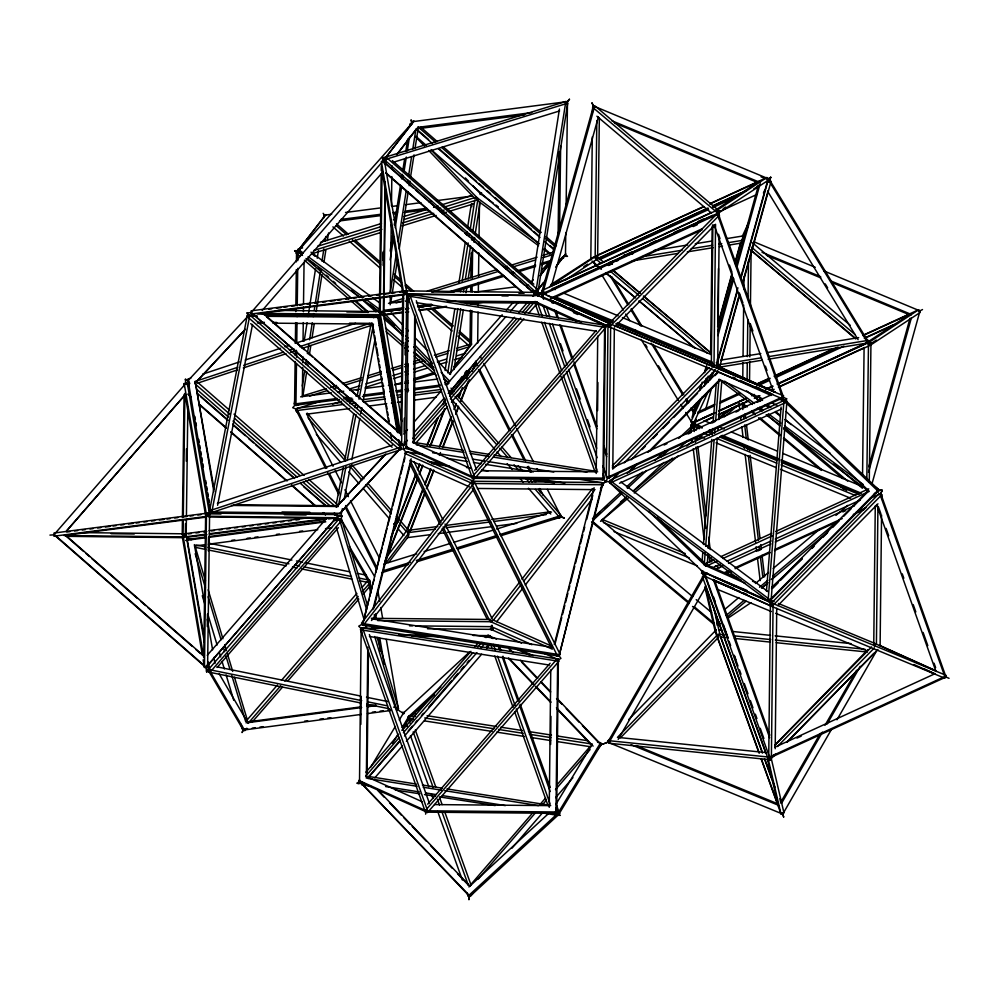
<?xml version="1.0" encoding="UTF-8"?>
<svg xmlns="http://www.w3.org/2000/svg" width="999" height="999" viewBox="0 0 999 999"><rect width="100%" height="100%" fill="white"/><g stroke="black" fill="none" stroke-linecap="round" stroke-linejoin="round"><path stroke-width="1.5" d="M364.111 783.141L359.503 782.417L361.176 629.87L361.9 627.859L558.366 659.103L556.705 810.089M360.839 724.375L361.139 696.353M361.825 634.09L361.9 627.859M366.346 778.221L367.794 647.14M367.083 774.662L368.431 651.373M412.599 449.562L406.468 448.588L408.141 296.029L408.853 294.031L605.332 325.274L603.671 476.261M407.779 392.095L408.091 364.073M408.766 301.81L408.853 294.031M413.324 442.832L414.735 314.872M414.036 440.834L415.397 317.545M549.25 807.304L550.761 669.979M550.636 744.442L550.948 716.345M549.837 812.674L555.981 813.661L557.654 661.101L558.366 659.103M596.203 473.476L597.714 336.151M597.589 410.614L597.902 382.517M598.326 479.095L602.934 479.82L604.62 327.272L605.332 325.274M719.33 218.331L719.367 215.222L716.708 214.098L607.991 324.638L606.318 477.185L608.978 478.321L611.151 476.111M608.978 478.321L610.651 325.761L719.367 215.222M612.787 469.23L614.335 328.771M712.874 224.738L711.338 365.197L713.998 366.333M714.01 364.772L715.546 224.313L614.348 327.21M717.707 366.221L719.118 237.013M881.717 499.413L881.78 494.742L879.12 493.606L770.404 604.145L768.731 756.705L771.39 757.841L774.65 754.52M771.39 757.841L773.064 605.282L881.78 494.742M775.199 748.75L776.735 608.291M873.75 644.717L875.274 505.819M876.423 644.293L877.921 506.943M880.119 645.741L881.555 514.972M295.117 361.563L294.58 403.633L295.941 405.507L300.412 404.12M295.204 355.332L295.267 350.661M295.367 342.869L295.629 322.615M295.766 311.7L295.804 308.591M295.854 305.469L296.316 269.643M296.416 261.85L296.553 250.936L299.538 250.025M295.941 405.507L296.491 363.436M296.578 357.205L296.653 350.961M296.753 343.181L297.015 322.914M297.103 316.683L297.14 313.574M297.24 305.781L297.727 268.381M297.827 260.589L297.927 252.809L296.553 250.936M302.31 396.74L302.685 367.395M302.747 362.749L302.834 356.568M303.034 341.121L303.271 322.577M303.409 311.763L303.471 307.13M303.509 304.046L304.058 262.325M383.117 260.289L383.216 252.497M384.365 163.686L384.453 157.455L566.083 101.411L567.457 103.272L566.146 204.545M383.841 312.013L385.439 188.923M385.764 163.998L385.826 159.316L384.453 157.455M390.184 304.807L390.297 295.542M390.347 292.445L391.221 224.463M391.471 205.919L391.845 176.561M391.945 168.843L391.983 165.747M470.442 310.252L470.005 344.243L456.655 348.364M470.679 291.72L470.766 285.539M470.866 277.809L471.191 253.084M471.79 206.731L471.828 203.646M471.391 344.568L471.84 310.577M472.077 292.033L472.152 285.851M472.252 278.134L472.639 248.776M477.659 343.219L478.059 312.063M478.146 305.819L478.184 302.709M478.334 291.795L478.446 282.455M478.533 276.224L478.833 252.847M478.933 245.055L478.971 241.945M479.033 237.263L479.483 202.984M558.116 233.766L559.178 151.873M559.552 230.994L560.651 146.016M565.771 232.592L565.471 255.969L562.499 256.88M590.821 258.466L592.295 136.925M592.594 111.988L592.657 107.318L595.142 106.069L719.155 210.926L719.068 218.719M596.815 120.842L595.142 258.379L597.627 257.13L599.325 118.057M710.614 354.445L712.175 226.186M716.633 215.297L716.67 212.175L592.657 107.318M717.294 363.636L717.357 358.966M717.769 324.687L718.456 268.581M742.769 378.234L742.956 362.649M743.031 356.418L743.656 304.995M743.843 289.41L743.993 276.935M747.077 379.782L747.277 362.787M747.352 356.606L747.801 319.518M748.051 299.425L748.513 260.801M749.525 381.63L749.762 361.538M749.824 356.905L750.212 324.45M750.436 305.906L751.123 250.274M862.424 485.127L862.387 488.224L833.828 464.06M862.562 474.313L864.098 347.602M866.82 479.97L868.468 344.405L866.096 342.407M869.267 481.843L870.953 343.156L864.547 337.375M182.23 534.652L182.405 520.629M182.455 517.519L184.066 394.43M184.166 386.638L184.203 383.529L187.337 383.316L209.59 514.56L207.592 667.245L204.458 667.444L203.172 659.815M183.254 519.755L183.067 533.791L186.426 536.725M183.292 516.633L184.902 393.331L205.619 515.496L203.759 657.642L183.042 535.476L186.176 535.277L204.32 642.232M185.364 534.453L185.502 523.551M186.313 461.226L186.476 448.763M186.176 535.277L186.376 519.555M186.426 516.433L187.849 407.292M204.458 667.444L206.456 514.76L184.203 383.529M207.305 626.535L207.467 614.185M208.292 550.836L208.479 536.925M381.193 173.789L379.383 312.45L370.03 304.345M381.231 170.667L381.293 165.996M402.759 294.842L400.911 435.439L380.194 313.274L380.394 297.814M380.444 294.73L382.043 172.677M383.129 265.509L383.304 251.486M383.354 311.526L383.529 297.615M383.566 294.53L385.052 181.743M403.621 292.557L401.61 445.242L404.745 445.042L406.743 292.345L384.49 161.114L381.356 161.326L403.621 292.557L406.743 292.345M404.096 432.142L404.27 418.244M405.107 354.895L405.257 342.532M702.085 561.525L702.821 552.247M703.433 544.517L711.788 439.385M712.15 434.752L712.649 428.559M713.136 422.377L716.208 383.728M704.32 563.399L705.182 552.572M705.669 546.378L714.148 439.622M714.647 433.429L715.009 428.783M715.634 421.054L718.943 379.283L762.724 398.851M707.28 563.498L708.016 554.208M708.516 548.026L717.245 438.174M717.856 430.432L718.106 427.335M718.718 419.605L721.79 380.919M766.458 591.183L781.093 407.068M779.807 398.126L786.912 401.311L771.066 600.749L768.094 600.649L783.94 401.211L779.682 399.3M361.813 781.83L361.551 784.752L370.766 786.188M401.885 730.419L409.103 718.493L409.365 715.571L402.147 727.497M541.258 812.749L558.154 815.384L558.416 812.462L600.636 742.732L597.564 742.257M600.636 742.732L600.374 745.654L558.154 815.384M492.857 630.332L493.081 627.734M686.388 433.591L692.07 428.321L692.344 425.761L699.525 428.708M339.348 399.513L296.253 405.107L294.268 404.033L295.229 397.889M304.171 341.109L307.068 322.689M308.042 316.546L315.522 268.968M317.22 258.229L318.419 250.549M323.489 218.319L323.976 215.26L331.668 214.261M302.31 386.039L304.732 370.617M305.706 364.448L306.431 359.827M307.405 353.658L308.853 344.405M309.59 339.785L312.25 322.827M313.224 316.658L313.711 313.574M314.198 310.502L314.922 305.869M315.409 302.784L320.267 271.953M321.965 261.164L323.901 248.838M325.112 241.121L325.836 236.501M302.834 396.353L306.718 371.69M307.692 365.522L308.179 362.437M309.39 354.732L310.839 345.479M312.05 337.774L314.235 323.901M316.183 311.563L322.003 274.563M323.938 262.238L325.886 249.9M327.335 240.647L328.559 232.942M390.184 251.061L393.069 232.63M394.268 224.95L400.524 185.027M401.486 178.883L402.21 174.288M402.922 169.68L404.607 158.928M405.806 151.249L407.729 138.961M409.652 126.686L410.139 123.614M390.134 259.902L393.756 236.875M395.204 227.672L401.723 186.226M402.934 178.559L403.421 175.487M404.145 170.879L406.318 157.068M407.28 150.936L409.453 137.113M411.388 124.838L411.875 121.766L565.784 101.811L567.757 102.872L538.049 291.658L533.441 292.257M390.197 292.545L396.266 254.008M398.201 241.671L406.218 190.809M407.43 183.092L407.917 180.007M408.641 175.387L411.551 156.893M412.762 149.176L415.921 129.146M390.734 302.872L391.695 296.703M392.182 293.619L397.527 259.703M399.225 248.913L408.191 191.87M409.165 185.702L409.89 181.081M410.377 177.997L414.023 154.87M414.985 148.714L418.144 128.671M445.104 370.529L454.807 308.866M458.928 282.667L465.234 242.582M466.446 234.877L466.933 231.793M467.657 227.16L471.303 204.046M447.764 372.839L457.817 308.629M460.452 291.82L460.926 288.761M462.125 281.119L468.106 242.894M469.068 236.775L469.542 233.716M470.029 230.669L474.812 200.087M460.751 308.691L450.449 374.438L437.525 361.014M463.374 291.883L463.861 288.823M465.297 279.645L470.566 246.016M471.516 239.897L472.003 236.838M472.952 230.732L477.984 198.626L431.643 150.537M453.958 369.593L463.336 309.702M465.971 292.819L466.933 286.676M468.144 278.996L472.952 248.289M473.913 242.145L474.625 237.537M475.112 234.465L480.157 202.223M532.017 283.216L559.44 109.016M538.049 291.658L536.063 290.584L565.784 101.811M256.556 315.484L247.29 315.397L209.478 511.276L211.813 512.025L341.471 513.299L342.357 508.703M211.813 512.025L249.638 316.146L257.355 316.221M217.607 505.307L252.51 324.488M336.251 504.195L343.356 467.42M344.543 461.288L353.708 413.786M354.895 407.667L355.781 403.059M357.255 395.404L370.866 324.912M338.599 504.957L345.991 466.645M347.177 460.514L356.044 414.548M357.23 408.416L357.829 405.357M359.003 399.225L373.214 325.674M344.131 499.525L350.624 465.859M351.81 459.74L359.79 418.419M360.676 413.823L361.863 407.704M363.037 401.586L375.149 338.836M378.696 320.479L379.283 317.42L376.948 316.658L265.821 315.572M714.809 412.674L692.182 423.089L692.469 421.653M777.035 384.066L867.557 342.432L769.43 181.556L769.717 180.132L766.882 181.431M867.557 342.432L867.831 341.009M577.822 478.971L602.397 482.867L602.609 484.44L559.003 656.168L362.475 625.049L405.869 451.748L422.752 454.42M362.475 625.049L368.981 599.45M369.742 596.428L372.04 587.4M372.802 584.378L373.951 579.87M375.861 572.327L381.98 548.226M382.742 545.217L386.95 528.646M387.724 525.636L390.01 516.595M390.784 513.586L391.933 509.065M392.694 506.056L399.962 477.435M400.724 474.425L403.022 465.384M403.783 462.375L404.932 457.854M372.852 609.565L411.151 458.753M373.838 608.129L410.976 461.85M554.27 644.555L594.093 487.724M555.244 643.131L561.763 617.494M562.524 614.472L564.822 605.419M565.584 602.409L567.882 593.356M568.656 590.347L569.805 585.814M570.566 582.804L574.775 566.208M575.549 563.199L579.757 546.603M580.519 543.593L582.817 534.54M583.591 531.53L584.74 526.997M586.65 519.468L592.782 495.329M559.003 656.168L602.397 482.867M546.066 294.056L541.758 292.27L592.794 108.454M541.758 292.27L543.144 291.733L594.592 106.431L768.194 178.696L740.821 277.322M551.336 286.338L598.401 116.821M692.057 417.445L695.779 403.996M699.512 390.547L701.161 384.578M704.482 372.627L706.131 366.645M718.144 323.314L731.817 274.013M735.539 260.564L740.509 242.632M696.39 403.084L693.481 413.586L699.999 399.425M700.137 389.585L702.21 382.093M705.119 371.591L706.78 365.597M717.594 326.598L732.142 274.113M735.052 263.611L740.871 242.62M717.806 331.631L732.804 277.635M736.126 265.634L758.204 186.126M717.944 335.602L733.778 278.596M736.688 268.094L760.014 184.091M702.16 428.072L693.556 424.488L694.38 421.503M704.607 383.966L706.418 378.159M709.989 364.548L710.976 361.725M704.395 385.976L706.48 378.484M693.556 424.488L694.942 423.963L696.191 419.48M706.143 383.616L708.216 376.136M716.745 363.998L737.911 287.787M737.412 290.971L716.708 365.671L719.73 366.558L739.61 294.842M740.734 279.008L768.056 180.407L766.832 177.535L710.227 203.484M705.631 409.553L711.463 388.561M721.028 360.602L738.486 297.615M742.644 282.617L768.006 191.134M742.919 282.892L771.078 181.294L768.056 180.407L718.593 212.974L543.131 293.419L541.783 290.584L717.245 210.127L766.832 177.535M868.768 466.858L910.002 318.344M868.493 472.327L911.388 317.819M871.865 484.265L919.992 310.914L823.863 270.904M320.554 401.261L296.74 408.641L296.253 410.277L325.587 468.419M547.39 489.398L560.664 515.709L560.177 517.332L500.661 535.801M717.794 367.445L718.643 364.785L761.35 357.804M690.983 425.874L692.12 422.315M538.124 296.303L539.06 293.656L537.225 291.184M473.476 477.647L472.839 482.355M538.174 296.303L539.11 293.644L542.457 291.995L539.135 293.681L542.657 295.155M425.562 814.148L426.511 811.475M406.468 448.588L407.18 446.578M359.503 782.417L360.214 780.406M602.934 479.82L603.658 477.822M555.981 813.661L556.693 811.65M390.971 537.574L415.771 474.001M417.457 469.667L419.717 463.886M427.035 445.104L437.749 417.657M442.819 404.657L445.067 398.876M394.43 529.92L415.884 474.912M418.131 469.118L419.83 464.772M427.734 444.518L437.899 418.456M443.544 403.983L445.242 399.637M384.877 561.863L417.557 478.071M419.255 473.738L422.627 465.072M429.957 446.291L444.605 408.728M449.675 395.729L451.935 389.947L462.025 376.673M384.353 564.385L417.669 478.983M419.355 474.65L422.752 465.959M430.656 445.691L444.767 409.503M407.08 529.495L422.889 488.973M424.575 484.627L430.794 468.706M439.26 446.99L451.111 416.595M453.933 409.353L456.193 403.571M458.454 397.777L462.4 387.649M466.358 377.51L469.742 368.831M407.804 528.808L423.027 489.797M425.274 484.028L430.906 469.58M440.497 445.017L451.198 417.57M455.144 407.455L456.268 404.57M459.09 397.34L460.776 393.007M466.408 378.559L469.23 371.341M409.99 530.681L425.237 491.595M426.361 488.711L433.703 469.892M439.348 455.407L440.484 452.522M442.732 446.728L452.897 420.666M455.719 413.436L458.541 406.193M460.801 400.412L468.144 381.593M472.102 371.453L475.487 362.774M409.028 534.328L407.904 537.212L388.623 562.562M410.164 531.443L424.812 493.881M427.06 488.099L433.828 470.754M442.844 447.639L452.984 421.64M455.806 414.41L458.616 407.192M460.876 401.411L469.33 379.745M473.838 368.181L475.524 363.848M608.716 326.648L609.927 323.738L543.269 293.694L542.057 296.603L608.716 326.648L782.404 398.713L783.628 395.816L609.927 323.738M606.018 481.63L607.642 477.759M712.05 367.22L713.274 364.31L775.324 392.282L615.059 325.786M771.128 606.168L772.339 603.259L705.681 573.214L704.47 576.123L771.128 606.168L944.817 678.234L946.041 675.324L772.339 603.259M768.431 761.151L770.054 757.267M874.462 646.74L875.686 643.831L936.325 671.166M297.989 413.024L295.954 410.676L297.053 408.241L341.695 402.41M553.721 518.543L559.877 517.732L560.963 515.309L538.573 489.398M742.17 236.663L748.638 222.602M747.801 226.96L741.283 241.121L743.306 241.708M763.436 192.994L764.747 190.16M707.816 382.442L712.374 372.54M702.459 396.615L690.809 421.928L693.83 422.814L708.728 390.472M710.239 379.732L714.76 369.892M716.495 373.589L717.781 370.779M360.639 702.946L208.704 672.077L209.778 669.755L208.454 662.137M243.481 729.52L242.07 732.579L243.469 729.482M340.559 519.48L341.983 516.383M397.103 710.364L398.176 708.041L386.313 639.497M874.999 486.675L878.745 489.473L877.834 491.346L769.118 601.635L609.502 482.642L618.031 473.039M702.784 570.679L701.56 573.176L705.069 574.662L701.523 573.164M786.638 398.751L785.414 401.236L786.638 398.776L783.091 397.302M769.118 601.635L770.029 599.762L878.745 489.473M706.48 576.598L703.608 575.424L608.329 741.221L608.903 742.632L782.766 814.123L831.58 729.208M608.903 742.632L704.195 576.823L703.608 575.424M618.206 739.372L706.143 586.363M781.018 801.835L820.354 733.391M824.974 725.336L856.605 670.304M781.593 803.246L822.477 732.117M827.11 724.063L860.276 666.345M837 719.767L877.284 649.675M370.567 767.369L395.267 726.573M399.25 720.004L404.033 712.1M392.52 743.393L398.126 734.115M556.293 803.696L592.382 744.08L557.005 738.573M464.785 373.052L466.62 370.629M453.159 391.421L476.048 361.326M387.287 556.231L406.506 530.944L409.428 532.13L385.626 563.436M299.737 256.094L296.228 253.022L323.951 216.945M296.228 253.022L325.986 214.635M384.128 159.54L413.873 121.154L384.128 159.54L536.051 292.27L546.391 279.146M397.702 153.284L416.133 129.283M396.965 154.57L418.169 126.985L435.701 142.295M454.008 366.733L469.667 346.341L457.979 336.126M454.183 366.82L471.703 344.031M540.047 275.649L551.111 261.251M540.234 275.736L551.298 261.338M536.051 292.27L543.444 282.655M557.305 264.61L565.796 253.883L555.631 267.108M600.486 488.449L603.346 484.777L601.648 482.529L472.003 481.243L361.526 623.139L363.211 625.386L367.844 625.424M363.211 625.386L473.688 483.491L603.346 484.777M371.503 620.529L474.35 488.436M491.471 618.256L520.042 581.568M521.94 579.12L592.407 488.611M493.156 620.504L520.779 585.027M523.626 581.368L594.093 490.859M496.678 621.778L523.351 587.524M525.249 585.077L591.92 499.45M302.497 255.432L297.814 251.348L298.901 250.05M411.064 124.301L412.15 122.989L297.814 251.348M480.094 194.518L481.568 192.782M183.292 536.925L186.201 533.578M249.388 314.697L247.54 316.845L399.45 449.587L401.298 447.44L249.388 314.697L187.475 381.256L189.81 383.291M210.801 511.7L208.042 514.872M378.122 317.033L379.757 315.122M384.478 455.257L336.201 507.18L385.789 454.021M368.631 776.797L400.124 740.346M408.254 730.943L412.312 726.248M415.359 722.714L417.395 720.366M421.453 715.659L423.489 713.311M428.571 707.429L451.935 680.394M453.971 678.046L458.029 673.338M461.088 669.805L464.135 666.283M467.182 662.762L469.205 660.401M374.85 777.796L402.297 746.028M406.368 741.32L481.605 654.258M486.688 648.376L489.735 644.842M470.417 885.002L532.43 813.236M539.547 804.994L545.654 797.939M556.83 784.989L590.384 746.166M478.221 879.045L535.152 813.161M542.27 804.932L546.341 800.224M555.494 789.635L590.059 749.625M473.339 892.881L470.292 896.415L360.826 782.741L467.507 894.18M511.95 848.213L542.432 812.936M555.644 797.652L572.914 777.672M597.29 749.45L601.361 744.755L557.18 698.601M246.84 728.221L244.805 730.569L242.47 728.708L208.067 669.979L339.398 518.543L341.72 520.417L374.563 576.473M244.805 730.569L210.402 671.84L341.72 520.417M217.145 667.469L338.374 527.672M245.816 721.44L277.397 685.027M281.481 680.331L356.868 593.394M361.963 587.524L368.069 580.481L350.1 549.812M280.756 685.726L248.152 723.313L219.256 673.975M284.827 681.031L358.179 596.44M362.25 591.745L369.38 583.516M251.935 722.352L282.467 687.137M287.562 681.268L358.816 599.1M362.899 594.405L370.017 586.188M412.874 438.349L445.504 400.799M449.575 396.103L516.858 318.656M522.964 311.626L531.118 302.235M446.253 403.621L412.587 442.382L470.417 468.456M450.337 398.926L520.716 317.894M524.8 313.199L533.978 302.635M415.759 443.231L447.39 406.83M451.461 402.135L523.888 318.756M528.995 312.887L537.15 303.496L576.635 321.303M474.637 470.367L596.028 330.619M472.402 476.635L603.896 325.262L606.056 327.285L474.55 478.658L407.892 448.601L405.744 446.565L472.402 476.635L474.55 478.658M365.921 772.177L398.539 734.627M402.622 729.944L470.916 651.323M474.987 646.628L478.046 643.106M399.288 737.449L365.634 776.211L422.04 801.648M403.371 732.754L472.739 652.909M477.834 647.027L481.918 642.332M486.001 637.637L488.036 635.289L496.503 639.11M367.782 778.233L400.424 740.659M404.508 735.963L476.935 652.584M481.006 647.889L484.065 644.367M427.684 804.195L550.099 663.274M425.449 810.464L556.942 659.09L559.09 661.113L427.597 812.487L360.939 782.429L358.778 780.394L425.449 810.464L427.597 812.487M53.983 534.727L185.901 383.304L189.41 386.363M407.405 440.334L403.047 445.267L251.136 312.525L383.054 161.101L534.977 293.843L532.929 296.179M66.833 530.569L185.315 394.518M66.084 531.505L185.589 394.28M262.213 310.477L382.742 172.078M207.243 655.319L327.01 517.857M403.633 434.041L407.455 429.595M413.848 422.315L441.433 390.646M446.266 385.027L505.769 316.758M510.614 311.126L518.031 302.685M55.145 535.751L205.894 667.469L336.538 517.457M205.894 667.469L337.824 516.046L334.315 512.986M414.273 432.367L444.143 398.139M448.226 393.456L514.56 317.282M518.643 312.587L527.834 302.048M295.392 404.632L292.695 407.717L296.578 409.29M449.488 373.901L502.197 314.76M506.331 310.115L513.561 301.998M531.131 282.292L533.241 279.82M541.47 270.692L549.737 261.413M559.989 260.289L563.086 256.818M559.939 260.439L563.024 256.968M196.641 381.456L243.069 331.68M245.442 329.308L194.793 383.616L229.857 414.248M341.221 511.85L401.298 447.44M339.373 513.998L399.45 449.587M775.486 754.208L770.079 759.74L609.053 743.231L608.179 740.609L611.425 737.287M628.721 719.555L716.308 629.807M717.045 635.314L617.482 737.362L765.833 752.572M620.504 737.761L718.993 636.825M774.962 744.954L868.031 649.562M787.374 742.02L873.875 653.371M612.312 465.896L709.165 367.42M613.873 468.131L711.812 368.544M624.2 462.849L715.509 369.992M777.846 605.619L877.959 503.821M774.725 745.404L871.565 646.927M777.372 746.54L874.225 648.064M786.6 742.357L877.921 649.512M631.068 459.802L718.044 371.578M609.502 482.642L618.206 473.813M642.12 449.55L645.379 446.241M652.984 438.524L657.342 434.103M662.774 428.596L669.293 421.978M673.651 417.57L697.564 393.294M714.959 375.649L718.219 372.34M627.297 473.339L636.013 464.51M647.976 452.36L719.804 379.495M629.657 471.903L637.275 464.173M650.337 450.924L719.979 380.257L752.434 404.47M771.54 588.536L868.393 490.272M772.801 588.199L778.246 582.679M780.419 580.469L802.185 558.391M811.975 548.451L814.16 546.241M822.864 537.412L827.209 532.991M832.654 527.472L839.185 520.854L774.487 550.649M843.531 516.433L851.148 508.703M853.333 506.493L867.482 492.145M592.482 518.556L620.854 492.195M626.523 486.925L642.407 472.152M654.894 460.564L665.109 451.073M678.733 438.411L692.344 425.761M593.331 520.054L621.703 493.693M627.372 488.424L646.665 470.492M661.425 456.793L668.231 450.462M600.549 521.391L626.61 497.177M633.403 490.871L663.985 462.45M677.584 449.812L686.65 441.396M762.287 587.936L767.944 582.667M771.34 579.52L774.737 576.361M771.603 587.312L802.247 558.853M402.585 713.786L469.78 651.81M410.015 723.101L407.917 717.245L440.771 686.95M434.34 694.879L410.552 716.82L407.917 717.245M486.463 646.815L488.723 644.73M468.931 886.95L548.239 813.81M467.07 893.156L468.119 896.066L556.967 814.148L559.602 813.71L555.931 803.496M559.602 813.71L470.766 895.641L468.119 896.066M251.136 312.525L403.321 445.03M185.901 383.304L189.148 386.601M534.977 293.843L526.523 286.925M594.368 516.945L600.324 511.913M605.094 507.879L607.479 505.869M620.416 502.172L626.336 497.177M633.441 491.158L672.502 458.116M686.713 446.103L692.632 441.096M718.681 419.068L731.705 408.054M602.272 520.029L628.321 498.002M634.24 492.994L678.046 455.944M696.99 439.922L701.723 435.914M724.213 416.895L739.61 403.871M724.637 609.527L738.835 597.502M755.419 583.491L768.443 572.477M773.176 568.468L819.342 529.42M835.926 515.397L847.764 505.382M716.658 623.513L719.043 621.503M726.186 615.459L744.055 600.349M759.54 587.262L767.869 580.207M772.639 576.173L836.95 521.778M716.108 614.547L717.394 625.312L719.842 623.326M726.997 617.282L746.053 601.173M761.525 588.074L767.482 583.041M772.252 579.008L828.221 531.668M691.233 431.78L690.684 427.16L694.555 424.55M690.684 427.16L693.718 426.91L696.303 425.174M710.189 423.214L713.998 420.654M719.068 417.232L735.564 406.118M717.394 625.312L719.967 623.576M727.722 618.356L750.961 602.684M550.674 284.727L594.193 256.681M583.816 266.683L587.637 264.173M565.009 280.244L597.065 259.178L595.716 256.331L549.55 286.676L711.488 212.425M715.459 210.102L759.053 181.431L709.777 204.033M723.214 208.729L725.786 207.043M756.555 186.813L760.401 184.278M735.526 395.217L738.074 393.544M867.244 342.32L910.851 313.661L862.974 335.614M778.471 383.878L869.03 342.357L918.618 309.752L919.967 312.6L870.379 345.204L778.408 387.375M872.452 342.645L876.298 340.11M406.655 447.627L403.758 449.4L405.994 452.36M356.793 783.228L359.69 781.455M539.41 295.542L409.59 294.368L407.405 295.704L472.39 478.321L602.197 479.495L604.395 478.146L602.834 473.763M604.982 326.323L607.916 324.538L609.502 325.137M472.39 478.321L474.575 476.973L604.395 478.146M387.362 628.421L362.637 628.196L360.439 629.532L425.424 812.15L555.244 813.323L557.43 811.987L555.869 807.604M558.029 660.152L560.951 658.366L558.741 655.394M425.424 812.15L427.609 810.801L557.43 811.987M474.163 481.593L407.305 451.76L404.645 453.321L471.516 483.141L474.163 481.593L560.227 654.595L557.567 656.156L554.72 654.882M609.964 481.693L606.006 481.568L602.497 483.653L606.043 481.568M362.262 624.113L358.716 626.173L361.526 628.87M333.479 520.816L341.471 518.968L367.545 605.606M246.066 722.889L247.902 721.865L360.439 706.93M206.643 672.14L209.078 670.779M767.407 178.996L770.729 177.335M716.67 212.175L719.155 210.926M690.921 425.911L694.243 424.238L690.946 425.874M919.205 311.226L922.514 309.553M868.468 344.405L870.953 343.156M597.027 255.382L703.159 206.731M597.127 255.682L704.145 206.618M598.376 258.229L707.329 208.279M712.999 205.682L741.295 192.707M598.476 258.529L708.303 208.167M712.524 206.231L746.328 190.734M598.588 258.828L707.479 208.754M713.149 206.144L741.433 193.144M599.725 259.603L708.616 209.528M712.861 207.58L738.323 195.866M753.87 188.711L758.116 186.763M766.608 182.854L769.43 181.556M623.214 255.919L631.655 252.035M649.949 243.619L655.581 241.034M673.875 232.617L679.507 230.032M697.801 221.616L703.433 219.031M718.918 211.9L756.917 194.43M552.31 288.873L712.836 215.272M543.631 299.3L542.07 294.917L717.444 214.423L718.631 214.885L783.616 397.502L608.241 477.984L607.055 477.522L602.897 465.834M608.316 265.522L612.549 263.574M693.169 226.573L697.414 224.625M550.374 298.439L702.372 228.684M552.959 298.264L702.147 229.795M755.893 384.365L768.631 378.534M774.287 375.936L833.715 348.688M863.436 335.065L918.618 309.752M757.367 384.028L770.042 378.221M774.262 376.286L837.624 347.24M697.951 412.025L714.834 404.258M720.466 401.66L738.761 393.256M757.055 384.84L769.73 379.008M775.349 376.423L838.685 347.302M697.664 413.449L714.56 405.681M720.179 403.097L739.884 394.031M759.59 384.965L769.442 380.444M775.074 377.847L844.03 346.141M866.195 337.262L893.081 324.925M864.322 338.461L896.715 323.614M702.747 418.256L712.612 413.736M719.655 410.502L723.875 408.566M726.685 407.28L736.55 402.759M739.36 401.473L746.403 398.239M767.519 388.561L771.752 386.613M778.795 383.391L863.273 344.655M719.055 410.726L745.928 398.364M751.585 395.766L754.407 394.468M765.721 389.26L772.801 386.014M714.797 413.074L693.568 422.802L694.917 425.649L713.311 417.22M719.043 411.126L745.928 398.801M767.157 389.073L772.814 386.476M704.108 421.103L712.549 417.22M718.181 414.647L747.751 401.086M756.206 397.215L759.015 395.916M780.144 386.238L864.622 347.502M718.98 414.622L748.688 400.999M754.345 398.401L760.014 395.804M771.328 390.621L774.163 389.323M612.275 467.794L772.714 394.155M664.123 445.005L666.945 443.706M688.049 434.016L690.871 432.729M711.975 423.039L714.797 421.74M735.901 412.063L738.723 410.764M757.017 402.372L761.238 400.424M607.055 477.522L782.429 397.028L783.616 397.502M874.325 493.618L878.571 491.67L878.009 489.135L785.139 399.987L609.677 480.432L610.239 482.967L703.109 572.115M610.239 482.967L785.701 402.522L878.571 491.67M619.505 483.266L781.443 409.028M657.117 517.382L705.394 563.723L713.848 559.852M720.891 556.63L771.578 533.379M775.798 531.443L868.743 488.836M707.367 565.609L717.22 561.101M722.851 558.516L772.14 535.914M776.36 533.978L869.305 491.371L786.225 411.613M711.6 568.219L720.092 564.335M727.16 561.088L771.028 540.983M775.274 539.035L860.176 500.112M869.954 498.489L879.857 493.943L881.043 494.405L946.016 677.01L770.654 757.504L769.467 757.042L704.482 574.437L707.317 573.139M715.796 569.243L722.864 565.996M728.521 563.399L770.953 543.918M775.199 541.982L854.395 505.631M757.991 550.874L760.826 549.587M842.856 511.938L845.678 510.639M724.038 572.789L728.271 570.854M735.301 567.619L769.08 552.122M774.712 549.537L842.269 518.531M856.343 512.075L866.195 507.554M725.224 573.251L729.445 571.316M735.077 568.731L770.266 552.584M853.296 514.473L864.56 509.303M774.687 747.302L935.126 673.663M796.977 738.086L801.198 736.138M769.467 757.042L944.842 676.548L946.016 677.01M717.894 211.426L719.767 210.727M869.679 343.644L871.553 342.957L867.557 341.72M593.206 106.955L594.592 106.431M766.807 179.221L768.194 178.696M918.605 311.451L919.992 310.914M704.395 575.948L702.422 576.648L768.156 758.953L780.993 813.948L783.965 812.899L771.128 757.916L768.156 758.953M190.834 378.109L187.887 379.083L210.14 510.564L211.151 512.737L400.874 449.6L399.325 440.434M202.597 374.188L239.36 361.95M245.242 360.002L280.544 348.251M284.952 346.778L289.36 345.317M295.254 343.356L355.544 323.289M373.201 317.42L377.61 315.946L378.621 318.132L398.027 432.792M213.848 491.595L195.205 381.443L237.887 367.245M243.781 365.284L283.516 352.06M289.41 350.1L293.818 348.626M299.712 346.665L370.354 323.164M197.69 383.129L237.437 369.905M243.319 367.944L286.001 353.746M290.422 352.272L296.303 350.312M302.197 348.364L372.839 324.85M217.395 503.346L392.545 445.067M210.14 510.564L399.862 447.427L398.576 439.785M302.322 254.907L298.576 252.135L298.139 249.263L302.61 247.889M320.467 242.357L381.468 223.476M393.381 219.792L396.353 218.868M403.796 216.571L427.597 209.203M433.554 207.355L438.024 205.969M442.482 204.595L472.24 195.379M317.682 246.254L381.431 226.523M403.658 219.643L430.344 211.376M437.762 209.078L440.721 208.167M443.693 207.243L476.298 197.153L539.36 243.731M313.661 250.499L381.855 229.383M402.609 222.964L433.741 213.324M439.672 211.488L444.118 210.115M447.077 209.203L476.735 200.025L538.548 245.692M452.185 292.295L504.27 276.174M511.7 273.876L514.685 272.952M519.143 271.566L535.514 266.508M541.47 264.66L550.387 261.9M560.814 258.679L563.786 257.754M356.256 390.184L359.228 389.26L349.912 390.434M365.184 387.412L381.556 382.33M393.456 378.646L402.385 375.874M405.357 374.95L408.329 374.026M414.285 372.177L427.672 368.032M439.572 364.335L447.015 362.025M454.458 359.715L461.888 357.405M332.542 404.071L341.433 401.311M345.879 399.925L351.81 398.089M394.792 384.752L402.21 382.455M405.169 381.531L408.129 380.619M414.061 378.771L433.329 372.802M346.878 401.099L352.809 399.25M404.682 383.154L407.642 382.242M413.574 380.407L434.328 373.963M384.053 563.973L416.67 553.858M424.076 551.56L450.761 543.281M453.721 542.357L493.743 529.945M496.703 529.02L551.548 512.012M383.616 570.641L410.402 562.325M416.346 560.476L453.546 548.938M456.518 548.014L496.69 535.551M499.662 534.627L560.664 515.709M381.643 572.727L408.416 564.41M417.345 561.65L454.545 550.112M457.517 549.188L497.689 536.725M385.826 159.316L567.457 103.272M393.506 162.2L559.627 110.939M311.551 253.858L381.268 232.342M402.023 225.936L436.138 215.409M442.07 213.574L446.528 212.2M449.488 211.288L473.226 203.971M390.297 302.485L403.646 298.364M427.372 291.046L497.077 269.53M504.495 267.245L507.467 266.321M510.427 265.409L537.125 257.168M543.056 255.344L553.446 252.135M396.116 302.972L403.534 300.687M406.493 299.775L409.465 298.851M431.705 291.995L498.451 271.391M505.869 269.106L508.841 268.194M513.286 266.82L535.539 259.952M542.957 257.667L553.334 254.458M447.852 292.257L502.947 275.262M510.389 272.964L513.361 272.053M516.346 271.129L535.701 265.16M541.645 263.324L550.586 260.564M302.397 395.966L326.136 388.648M330.582 387.275L336.513 385.439M342.445 383.616L361.725 377.659M367.657 375.824L381.006 371.715M391.396 368.506L401.773 365.297M404.745 364.385L407.704 363.474M413.636 361.638L419.568 359.815M434.403 355.232L449.238 350.661M309.702 396.004L327.497 390.509M333.441 388.673L337.887 387.312M345.304 385.015L361.613 379.982M367.545 378.146L380.894 374.038M386.825 372.202L389.797 371.291M392.769 370.367L401.66 367.62M404.632 366.708L407.592 365.796M413.524 363.961L422.427 361.213M435.776 357.093L447.639 353.434M456.543 350.686L469.892 346.566M349.538 388.961L359.965 385.751M365.921 383.903L382.292 378.858M392.719 375.636L401.648 372.877M404.632 371.965L407.604 371.041M413.561 369.205L425.474 365.534M437.387 361.85L446.316 359.103M456.73 355.881L465.671 353.122M358.054 783.753L361.538 783.179M623.613 255.432L632.754 253.933M654.12 250.449L687.674 244.98M695.292 243.731L712.075 240.996M727.322 238.511L744.105 235.776M610.189 261.938L617.832 260.689M642.307 256.693L682.055 250.212M691.233 248.714L712.637 245.217M718.756 244.218L721.815 243.719M727.934 242.72L743.231 240.222M606.281 265.097L612.399 264.098M632.28 260.864L678.146 253.371M687.324 251.873L713.323 247.64M719.43 246.641L722.489 246.141M728.608 245.142L742.369 242.894M721.053 360.077L760.813 353.584M766.932 352.585L858.678 337.625M768.98 356.568L868.119 340.384L867.269 343.057L768.131 359.24M719.317 367.195L762.025 360.227M187.475 539.41L205.956 536.962M209.028 536.55L324.538 521.216M333.778 519.992L341.471 518.968M185.639 540.434L205.657 537.774M208.741 537.375L325.786 521.828M231.756 540.347L234.84 539.935M247.178 538.299L250.262 537.887M254.882 537.275L257.967 536.863M276.461 534.415L279.545 534.003M299.588 531.343L302.672 530.931M194.48 546.078L205.27 544.642M208.354 544.23L317.794 529.707M325.512 528.683L331.668 527.872M366.596 706.118L375.849 704.882M247.615 722.689L361.688 707.542M367.857 706.73L375.562 705.706M244.555 729.133L247.64 728.721M252.26 728.109L255.332 727.697M259.952 727.085L263.037 726.673M304.62 721.153L307.692 720.741M320.017 719.105L323.102 718.706M327.722 718.094L330.794 717.682M372.377 712.162L375.462 711.75M380.082 711.138L383.154 710.726M387.774 710.114L390.859 709.702M361.301 714.41L242.72 730.157L240.921 724.175M367.47 713.598L390.572 710.526M347.864 401.61L352.485 401.011M363.261 399.6L384.815 396.79M390.971 395.979L394.056 395.579M397.127 395.179L401.748 394.58M414.073 392.969L441.783 389.348M295.954 410.676L343.681 404.445M349.85 403.633L354.458 403.034M363.698 401.823L385.264 399.013M391.421 398.214L394.493 397.802M397.577 397.402L402.197 396.803M414.51 395.192L440.684 391.77M306.606 414.173L349.762 408.529M368.256 406.118L386.75 403.708M391.383 403.097L394.468 402.697M397.54 402.297L402.172 401.698M414.498 400.087L436.076 397.265M437.799 526.498L408.516 530.319L396.353 516.258M445.504 525.499L488.661 519.855M491.745 519.455L550.312 511.813M407.417 532.754L435.164 529.133M445.954 527.722L490.646 521.89M493.731 521.478L546.141 514.635M407.442 537.637L430.532 534.627M438.236 533.616L444.393 532.817M447.477 532.405L492.12 526.585M496.74 525.973L516.758 523.364M417.694 127.397L531.705 112.612M419.68 128.471L524.45 114.873M345.529 212.462L380.919 207.867M391.695 206.468L397.852 205.669M405.544 204.67L420.941 202.672M428.633 201.673L431.718 201.274M436.326 200.674L471.728 196.091M340.597 219.48L380.644 214.285M392.969 212.687L397.59 212.088M405.294 211.089L426.86 208.292M434.565 207.293L437.649 206.893M339.498 220.954L381.094 215.559M393.419 213.961L396.503 213.561M404.195 212.562L427.31 209.565M405.07 290.884L251.149 310.839L251.373 313.973L405.294 294.018L534.952 295.529L534.727 292.382L405.07 290.884L405.294 294.018M268.656 309.203L271.728 308.803M276.361 308.204L280.981 307.605M284.053 307.205L287.138 306.805M291.758 306.206L294.842 305.806M299.463 305.207L302.547 304.807M307.168 304.208L310.252 303.808M314.872 303.209L317.957 302.809M322.577 302.21L325.662 301.81M330.282 301.211L334.902 300.612M337.987 300.212L341.059 299.812M345.691 299.213L348.763 298.813M353.384 298.214L356.468 297.814M361.089 297.215L364.173 296.815M368.793 296.216L371.878 295.816M376.498 295.217L379.583 294.817M384.203 294.218L388.823 293.619M391.908 293.219L394.992 292.819M399.612 292.22L402.697 291.82M404.458 294.767L261.176 313.336L381.88 314.735M388.499 303.334L402.372 301.536M405.444 301.136L408.529 300.736M474.775 292.145L516.371 286.75M525.611 285.552L528.696 285.152M383.703 310.352L403.708 307.754M417.557 305.956L431.406 304.158M519.143 292.782L522.215 292.382M531.456 291.184L536.063 290.584M403.221 308.803L381.655 311.601L277.972 310.402M418.631 306.805L432.492 305.007M387.225 311.213L401.074 309.415M405.694 308.816L408.766 308.429M418.007 307.23L430.319 305.632M382.355 312.138L385.427 311.738M390.047 311.139L393.131 310.739M397.739 310.14L400.824 309.74M405.444 309.153L408.516 308.753M420.829 307.155L423.913 306.755M428.521 306.156L431.605 305.756M383.416 314.535L403.446 311.938M418.856 309.94L446.578 306.343M466.608 303.746L478.933 302.148M382.58 315.272L402.585 312.687M405.669 312.287L408.741 311.888M419.518 310.489L445.679 307.093M470.304 303.908L484.165 302.11M300.612 396.828L331.418 392.832M337.587 392.033L343.743 391.233M365.309 388.436L383.803 386.039M388.424 385.439L391.508 385.04M394.593 384.64L402.285 383.641M405.369 383.241L408.454 382.829M414.61 382.03L437.724 379.033M294.268 404.033L337.362 398.439M343.519 397.639L348.139 397.053M355.831 396.054L358.903 395.654M363.524 395.055L383.529 392.457M389.685 391.658L392.769 391.258M395.841 390.859L401.998 390.06M405.082 389.66L408.154 389.26M414.31 388.461L440.484 385.065M445.092 384.465L448.176 384.066M343.968 398.913L350.125 398.114M362.437 396.516L383.978 393.718M396.291 392.12L402.447 391.321M405.532 390.921L408.603 390.534M414.76 389.735L439.385 386.538M328.559 518.931L337.799 517.732L337.575 514.597L207.917 513.086L53.996 533.041L54.221 536.176L57.318 536.213M66.871 532.005L69.955 531.605M74.575 531.006L77.66 530.606M82.28 530.007L85.365 529.607M89.985 529.008L93.069 528.608M97.69 528.009L100.774 527.609M105.395 527.01L110.015 526.411M113.099 526.011L116.184 525.611M120.804 525.012L123.876 524.612M128.509 524.013L133.129 523.414M136.201 523.014L139.286 522.614M143.906 522.015L146.99 521.615M151.611 521.016L154.695 520.616M159.316 520.017L163.936 519.418M167.02 519.018L170.105 518.618M174.725 518.019L177.81 517.619M182.43 517.032L187.05 516.433M190.135 516.033L193.207 515.634M197.839 515.034L200.911 514.635M54.221 536.176L208.142 516.221L337.799 517.732M205.757 517.17L64.023 535.539L184.728 536.938L206.293 534.14M186.039 533.603L206.069 531.006M209.153 530.606L306.206 518.031M188.274 533.941L191.358 533.553M195.979 532.954L199.051 532.554M203.671 531.955L206.743 531.555M211.363 530.956L214.448 530.556M219.056 529.957L222.14 529.557M226.761 528.958L229.832 528.558M234.453 527.959L237.525 527.559M242.145 526.96L245.23 526.56M249.85 525.961L252.922 525.561M257.542 524.975L260.614 524.575M265.235 523.976L268.319 523.576M272.927 522.976L276.011 522.577M280.632 521.977L283.704 521.578M288.324 520.979L291.396 520.579M296.016 519.98L299.101 519.58M334.503 514.997L337.575 514.597M209.378 533.741L328.009 518.369L208.853 516.982M186.963 537.287L206.968 534.69M210.052 534.29L325.487 519.33M251.286 312.612L247.103 312.887L248.464 315.771L247.115 312.849M380.194 313.274L383.329 313.062L401.723 421.491M206.456 514.76L209.59 514.56M49.95 535.102L54.133 534.827M341.87 515.896L337.699 516.171L341.833 515.896L340.459 512.974M447.315 300.986L535.626 301.785M460.614 302.472L534.977 303.147L539.148 314.872M266.608 316.308L379.283 317.42M258.204 322.277L264.398 322.34M273.676 322.427L276.773 322.452M349.5 323.164L369.618 323.364M257.455 323.002L263.636 323.064M272.927 323.152L373.501 324.138M481.456 470.754L597.664 471.803M477.447 488.461L595.054 489.635M233.828 504.732L335.951 505.731L338.299 506.493L231.531 505.444M282.018 511.988L309.802 512.25M371.366 618.306L490.521 619.48L492.207 621.728L377.697 620.591M409.515 625.849L412.612 625.874M415.696 625.898L491.333 626.66M427.547 628.783L492.445 629.37M398.801 634.802L431.331 635.102M473.164 635.476L490.209 635.639L488.024 636.975L484.927 636.95M412.1 636.288L438.436 636.525M434.503 804.582L550.699 805.631M432.092 291.945L453.746 292.195M518.743 292.957L523.389 293.007M406.006 294.78L421.478 294.955M501.948 295.891L508.141 295.966M346.853 311.95L368.469 312.2M257.555 314.048L379.495 315.459M208.629 513.848L221.004 513.998M284.453 514.722L306.119 514.985M83.916 532.642L182.954 533.791M111.114 533.703L134.266 533.978M66.571 536.326L183.878 537.687M294.63 250.687L298.514 250.749M563.623 256.268L567.494 256.356L564.872 254.932M878.246 490.197L882.167 490.309L878.246 490.234M783.94 401.211L786.912 401.311M719.405 630.119L722.502 630.444M731.78 631.393L770.491 635.364M775.137 635.839L851.011 643.618M718.131 634.203L724.312 634.84M733.578 635.789L770.679 639.585M775.311 640.059L864.947 649.25M720.541 636.987L725.174 637.462M734.452 638.411L769.992 642.057M776.173 642.682L867.357 652.035M608.179 740.609L769.205 757.117L770.079 759.74M413.249 713.536L416.321 714.023M427.072 715.696L496.191 726.46M500.799 727.185L522.302 730.531M528.446 731.493L551.485 735.077M557.629 736.038L588.349 740.821M410.901 715.808L415.509 716.533M424.737 717.969L493.956 728.746M498.563 729.47L523.176 733.303M529.333 734.265L550.861 737.612M409.103 718.493L413.723 719.205M424.488 720.891L492.157 731.43M496.765 732.142L524.45 736.463M530.606 737.424L550.599 740.534M556.755 741.495L590.584 746.765M555.344 811.987L558.416 812.462M395.342 790.022L419.917 793.843M424.525 794.567L435.277 796.24M439.885 796.965L495.179 805.569M447.327 458.316L467.282 461.476M473.426 462.45L481.093 463.661M485.701 464.385L533.304 471.928M428.059 461.438L443.431 463.873M466.496 467.52L469.567 468.007M481.868 469.955L488.024 470.929M532.604 477.984L564.885 483.091M431.343 463.499L449.8 466.421M523.588 478.109L554.333 482.967M372.09 618.856L551.972 647.34M362.262 623.476L558.791 654.582M408.141 296.029L604.62 327.272M416.408 302.622L596.241 331.218M414.023 442.395L463.211 450.212M469.355 451.186L489.335 454.37M493.943 455.094L595.392 471.228M416.383 444.88L464.023 452.46M470.179 453.434L488.623 456.368M493.231 457.105L586.987 472.015M432.555 452.734L466.321 458.104M472.465 459.078L484.74 461.026M487.812 461.513L553.821 472.015M361.176 629.87L557.654 661.101M369.443 636.463L549.275 665.047M368.594 776.46L416.246 784.04M422.39 785.014L442.37 788.199M446.99 788.923L548.426 805.057M367.882 778.471L417.07 786.288M423.214 787.262L441.658 790.197M444.73 790.684L538.486 805.594M385.602 786.563L419.368 791.932M425.512 792.906L436.251 794.617M442.395 795.591L505.319 805.606M191.646 539.685L187.088 538.761L203.971 636.238M209.89 543.394L291.933 560.064M296.491 560.988L302.572 562.225M305.607 562.849L349.662 571.803M357.267 573.339L366.383 575.199M195.904 544.917L205.057 546.778M208.104 547.402L288.936 563.823M295.042 565.059L299.613 565.996M304.195 566.92L351.473 576.535M359.103 578.084L369.767 580.257L371.353 589.398M194.842 547.24L205.519 549.413M208.566 550.024L286.351 565.834M292.445 567.07L297.015 568.006M301.598 568.931L351.923 579.158M359.553 580.719L368.706 582.567L370.554 593.244M217.02 666.857L360.389 695.991M366.483 697.227L387.837 701.573M209.778 669.755L361.713 700.624M367.794 701.86L387.537 705.881M393.618 707.105L398.176 708.041M366.72 704.183L389.51 708.815M247.29 315.397L249.638 316.146M400.474 448.389L403.571 449.4L403.284 445.254M542.07 294.917L543.256 295.379M704.482 574.437L705.669 574.9M770.341 604.033L771.915 604.657L770.329 604.045L769.63 600.686M708.141 432.255L712.449 434.028M719.63 436.988L777.06 460.614M781.368 462.387L858.903 494.293M692.07 428.321L696.378 430.094M703.546 433.042L709.29 435.402M716.47 438.361L776.772 463.174M781.081 464.947L855.743 495.666M698.875 435.789L704.595 438.149M716.046 442.857L776.161 467.594M780.456 469.355L850.586 498.214M602.26 519.43L685.277 553.583M699.587 559.465L702.447 560.639M715.334 565.946L719.63 567.707M728.209 571.241L731.068 572.427M752.547 581.256L756.842 583.016M603.408 522.564L689.285 557.904M712.187 567.32L716.483 569.093M725.074 572.627L737.949 577.922M592.494 522.752L595.367 523.938M614.035 531.618L697.314 565.884M714.248 580.968L740.122 591.595M742.994 592.782L747.302 594.555M716.932 589.148L771.365 611.525M775.661 613.299L867.332 650.998M636.238 745.616L778.034 803.933M631.093 744.667L778.621 805.344M547.577 295.479L550.449 296.678M553.321 297.864L612.175 322.29M616.483 324.076L711.226 363.386M553.009 297.814L611.675 322.153M615.971 323.938L711.837 363.723M553.533 301.361L566.458 306.73M569.33 307.917L573.638 309.702M551.785 300.724L561.8 304.882M715.421 577.335L746.902 590.397M769.792 599.899L774.088 601.673M778.383 603.458L875.074 643.493M714.198 580.244L728.87 586.238M729.932 586.775L734.228 588.548M761.076 176.835L765.371 178.621M611.688 120.679L760.426 182.592M614.585 122.989L757.604 182.53M753.558 241.633L815.259 267.32M762.05 252.31L820.691 276.723M830.693 280.881L910.788 314.223M766.383 255.22L820.728 277.847M832.167 282.605L910.826 315.347M552.347 288.424L555.207 289.623M563.798 293.194L618.144 315.809M622.427 317.595L711.101 354.508M543.144 291.733L546.016 292.932M554.62 296.516L613.448 321.004M617.757 322.789L712.449 362.212M553.234 297.04L612.062 321.528M616.358 323.326L712.487 363.336M704.145 420.654L709.864 423.039M718.443 426.61L724.163 428.983M731.318 431.968L777.085 451.011M782.804 453.396L864.322 487.325M694.942 423.963L702.11 426.948M709.29 429.932L712.162 431.131M722.202 435.314L778.159 458.603M781.031 459.79L861.375 493.244M709.327 431.056L712.2 432.255M720.816 435.839L778.196 459.727M781.068 460.926L859.977 493.768M607.991 324.638L610.651 325.761M945.504 676.822L949.05 678.321M770.404 604.145L773.064 605.282M539.16 293.644L542.669 295.155M732.941 377.172L735.776 378.446M740.034 380.344L771.29 394.318M717.195 371.353L771.166 395.492M771.203 402.647L776.847 405.169M741.058 580.194L707.155 565.047L704.195 564.947L745.154 583.266M701.348 570.804L768.094 600.649M469.343 486.825L409.927 460.327L441.009 522.802M492.694 619.83L552.11 646.328M490.696 626.323L531.955 644.73M716.97 365.759L775.124 391.97M756.88 387.212L759.715 388.486M763.973 390.409L771.066 393.606M755.768 386.925L771.29 393.918M551.573 297.227L609.402 323.289M550.349 300.125L609.59 326.823M537.237 295.192L603.896 325.262M573.426 312.575L577.684 314.498M581.543 322.452L535.002 301.461L537.15 303.496M879.382 645.279L936.113 670.853M923.551 668.643L934.889 673.763M913.96 664.535L935.114 674.075M713.985 576.735L771.802 602.797M712.762 579.645L770.591 605.706M490.284 629.02L521.478 643.094M542.757 652.697L556.942 659.09M517.657 648.651L533.166 655.644M493.007 638.598L488.036 635.289M515.584 648.776L529.682 655.132M382.542 157.155L382.842 161.338L382.53 157.143L385.202 158.579M403.896 713.561L401.635 712.1L403.883 713.548M599.65 743.643L601.361 744.755M558.104 813.948L560.377 815.434M479.682 193.082L493.419 203.222M495.916 205.07L498.414 206.918M543.493 249.338L549.675 253.908M311.014 252.198L370.367 296.041M372.839 297.864L380.257 303.346M298.139 249.263L303.147 252.959M308.142 256.643L363.087 297.227M365.584 299.076L380.569 310.152M307.317 258.591L359.765 297.34M362.262 299.176L379.745 312.1M746.565 390.921L760.276 401.148M765.271 404.87L769.005 407.654M775.249 412.3L780.231 416.021M785.214 419.742L830.107 453.209M724.637 381.181L754.595 403.521M759.59 407.242L763.336 410.04M768.331 413.761L780.818 423.077M784.565 425.861L863.236 484.515M757.429 408.191L761.176 410.989M766.171 414.71L779.907 424.95M783.653 427.734L867.319 490.109M620.928 481.993L768.281 591.845M610.414 480.769L770.029 599.762M368.069 580.481L370.404 582.342L349.313 546.341M397.465 709.24L400.549 711.738M208.067 669.979L210.402 671.84M759.864 408.978L762.237 410.976M766.982 414.96L780.044 425.911M783.616 428.896L842.981 478.683M742.357 403.034L747.09 407.005M751.835 410.976L755.381 413.961M760.127 417.932L780.256 434.815M783.803 437.799L821.702 469.58M840.646 485.464L846.578 490.434M741.982 403.871L745.529 406.843M751.448 411.813L755.007 414.797M758.553 417.769L779.869 435.651M783.428 438.623L821.328 470.404M837.899 484.315L843.818 489.285M601.473 520.192L692.657 596.665M696.216 599.65L711.613 612.562M593.169 521.965L689.347 602.622M694.093 606.605L714.285 623.526M591.608 521.803L688.96 603.446M692.532 606.443L713.898 624.363M752.447 242.807L850.236 325.299M596.878 116.209L711.138 212.824M751.56 247.252L855.107 334.603M750.699 249.925L855.444 338.274M751.048 250.449L855.781 339.011M597.627 257.13L603.583 262.163M613.111 270.205L640.484 293.356M644.055 296.378L710.701 352.734M613.598 270.966L639.785 293.057M643.356 296.066L710.002 352.285M596.341 259.378L601.098 263.411M610.614 271.453L639.185 295.617M642.757 298.626L707.017 352.972M757.754 396.391L762.524 400.424M767.282 404.445L770.853 407.467M775.611 411.488L780.369 415.522M785.127 419.543L791.083 424.575M716.258 362.762L718.643 364.785M755.269 397.639L757.654 399.662M591.982 261.026L596.703 265.022M599.063 267.02L601.423 269.018M606.156 273.014L635.676 297.977M639.223 300.974L694.73 347.914M593.781 262.824L600.936 268.868M605.694 272.889L634.315 297.028M639.085 301.049L695.129 348.339M785.114 428.209L847.714 481.131M420.891 127.273L437.25 141.571M443.094 146.678L541.258 232.442M545.929 236.526L556.455 245.717M441.546 147.402L539.722 233.179M545.566 238.286L554.92 246.453M418.082 130.419L428.596 139.598M439.123 148.789L476.523 181.443M478.858 183.491L483.541 187.575M487.05 190.634L490.559 193.694M495.229 197.777L531.468 229.408M533.803 231.456L538.486 235.539M550.174 245.742L553.683 248.801M417.307 130.307L432.505 143.581M438.349 148.689L540.034 237.537M544.705 241.621L554.058 249.787M415.909 136.326L426.436 145.517M431.106 149.6L538.673 243.506M544.517 248.614L550.362 253.709M392.357 160.577L533.791 284.141M386.151 157.23L538.074 289.96M383.953 162.362L413.174 187.887M415.509 189.922L462.25 230.769M464.597 232.817L468.094 235.876M471.603 238.936L516.008 277.734M519.517 280.806L524.188 284.89M386.101 172.952L524.013 293.456M385.826 173.189L522.577 292.67M336.501 223.826L348.189 234.028M355.194 240.16L379.745 261.601M393.768 273.851L400.774 279.982M405.457 284.066L413.636 291.209M433.504 308.566L453.371 325.924M459.203 331.031L470.891 341.246M336.114 225.574L346.641 234.765M352.485 239.872L380.532 264.373M394.555 276.636L401.573 282.754M405.082 285.826L410.926 290.921M430.794 308.291L451.835 326.673M458.841 332.792L470.529 343.007M332.917 226.86L343.444 236.051M349.288 241.159L379.67 267.707M393.693 279.957L401.885 287.1M427.597 309.578L452.135 331.019M312.737 254.32L315.072 256.368M382.892 315.572L394.58 325.774M351.411 290.334L359.59 297.477M361.925 299.525L375.961 311.775M384.14 318.918L402.847 335.252M298.264 250.724L301.76 253.783M309.952 260.926L314.623 265.01M318.132 268.082L321.628 271.141M326.311 275.225L328.646 277.26M333.316 281.343L335.652 283.391M355.519 300.749L367.207 310.964M405.769 344.655L408.116 346.69M415.122 352.822L425.636 362.013M427.984 364.048L431.481 367.12M306.006 258.491L351.586 298.301M353.933 300.337L367.957 312.587M371.466 315.647L373.801 317.694M379.645 322.789L381.98 324.837M385.489 327.897L403.022 343.206M405.369 345.242L407.704 347.29M413.549 352.385L434.59 370.754M443.943 378.921L448.613 383.004M304.408 260.177L348.826 298.976M351.161 301.011L364.011 312.25M367.52 315.309L369.855 317.345M379.208 325.512L381.543 327.56M386.213 331.643L402.572 345.941M404.92 347.977L408.416 351.049M414.26 356.144L436.463 375.549M444.642 382.692L446.99 384.74M262.362 312.675L401.448 434.19M262.1 312.912L264.435 314.947M266.77 316.995L304.171 349.675M307.68 352.734L312.35 356.818M314.685 358.866L360.277 398.688M362.612 400.736L367.282 404.82M369.618 406.855L401.173 434.428M250.712 323.651L392.12 447.227M197.814 382.48L229.37 410.052M234.041 414.135L304.158 475.424M308.841 479.508L338.049 505.032M234.528 418.331L299.975 475.524M305.819 480.631L335.04 506.168M196.815 389.423L228.371 416.983M233.042 421.079L297.315 477.235M303.147 482.342L330.032 505.831M197.59 393.519L227.972 420.067M232.655 424.15L294.58 478.259M300.424 483.366L326.136 505.831M200.824 396.815L227.71 420.304M233.554 425.412L245.23 435.614M248.739 438.686L253.421 442.769M255.756 444.805L294.318 478.496M303.671 486.675L325.874 506.068M187.775 394.13L191.284 397.202M199.463 404.345L226.348 427.834M231.019 431.918L287.125 480.944M291.795 485.027L316.346 506.468M323.351 512.599L325.686 514.635M199.188 404.583L226.074 428.072M230.757 432.155L285.689 480.157M291.533 485.264L314.897 505.681M323.089 512.837L325.424 514.872M65.21 534.877L204.296 656.405M64.947 535.114L83.641 551.448M85.976 553.496L89.485 556.555M91.821 558.603L137.4 598.426M140.909 601.498L145.592 605.581M147.927 607.617L192.345 646.428M195.841 649.487L200.524 653.571M54.246 534.49L206.169 667.232M405.619 292.332L408.504 295.03M603.146 478.921L606.018 481.618M556.181 812.749L559.053 815.459M648.701 511.288L705.956 566.258L705.394 563.723M465.359 177.934L468.556 181.256M472.827 185.689L481.356 194.543M415.784 137.05L424.413 146.004M428.721 150.474L475.049 198.564M391.183 312.937L403.047 325.237M406.268 328.584L408.429 330.819M414.897 337.537L427.822 350.949M384.565 313.649L402.709 332.467M405.906 335.789L408.042 337.999M414.448 344.643L432.579 363.474M441.121 372.327L449.662 381.193M382.704 314.685L402.972 335.726M406.181 339.048L408.316 341.258M413.648 346.803L433.916 367.844M443.531 377.809L448.863 383.341M508.678 647.951L512.986 652.447M520.529 660.327L537.774 678.333M541.008 681.718L550.711 691.845M509.128 649.088L511.288 651.336M522.065 662.599L537.15 678.358M541.458 682.854L550.074 691.857M556.543 698.613L561.938 704.245M566.246 708.741L579.183 722.252M582.405 725.636L598.576 742.519M499.263 648.076L501.423 650.324M508.966 658.216L533.778 684.128M535.939 686.388L551.036 702.16M556.431 707.791L593.106 746.103M508.341 658.229L533.154 684.153M535.314 686.4L550.412 702.172M556.88 708.94L590.322 743.868M377.247 789.26L470.017 886.163M377.709 790.409L384.178 797.165M389.573 802.796L401.436 815.196M403.596 817.444L410.065 824.2M412.225 826.46L426.248 841.108M430.557 845.616L452.135 868.143M457.53 873.775L468.319 885.052M451.024 388.136L454.07 391.67M457.13 395.204L498.876 443.481M501.923 447.015L511.088 457.617M518.206 465.859L522.29 470.566M528.396 477.634L532.467 482.342M449.925 390.572L452.984 394.106M455.02 396.453L496.753 444.73M499.812 448.264L507.954 457.679M514.06 464.747L518.131 469.455M525.262 477.697L529.333 482.405M535.439 489.473L559.877 517.732M452.46 400.349L495.017 449.575M497.052 451.91L501.098 456.605M507.18 463.636L512.25 469.493M519.343 477.697L523.401 482.392M528.459 488.249L550.761 514.035M307.18 413.111L345.691 457.654M351.773 464.685L363.923 478.758M367.982 483.441L391.283 510.402M308.104 417.882L345.604 461.251M349.662 465.946L361.813 480.007M365.871 484.702L391.208 513.998M396.278 519.855L398.301 522.202M400.324 524.55L406.406 531.58M316.308 434.228L340.746 462.487M348.888 471.903L359.066 483.678M363.149 488.386L389.61 519.005M393.681 523.713L395.716 526.061M397.752 528.421L403.871 535.489M472.003 481.243L473.688 483.491M412.862 122.303L411.039 119.818L411.6 123.639M537.187 291.196L539.01 293.656M323.139 213.299L324.975 215.784M769.717 180.132L867.02 339.685M825.249 283.903L827.671 287.874M767.569 191.221L858.104 339.66M611.875 276.81L628.846 304.633M631.268 308.616L641.783 325.849M653.096 344.393L683.816 394.767M686.238 398.738L688.661 402.709M691.895 408.017L695.129 413.311M609.977 275.587L627.759 304.732M630.993 310.04L640.696 325.949M651.198 343.169L682.729 394.867M685.963 400.162L687.574 402.809M690.809 408.116L694.043 413.411M645.429 344.543L647.052 347.202M658.403 365.821L660.839 369.805M594.055 262.213L596.49 266.196M602.172 275.499L623.251 310.065M625.686 314.061L629.745 320.704M635.414 330.02L637.037 332.679M641.096 339.323L678.396 400.487M680.831 404.47L683.266 408.454M685.701 412.45L692.182 423.089M339.398 518.543L341.733 522.552M480.357 356.481L481.743 359.253M483.841 363.411L515.272 425.711M516.67 428.484L533.429 461.713M536.925 468.631L538.311 471.403M475.536 361.301L477.622 365.447M479.72 369.593L510.402 430.432M512.499 434.577L525.749 460.851M528.533 466.383L531.318 471.915M534.815 478.821L536.201 481.593M539.697 488.511L543.181 495.417M475.049 362.924L476.436 365.696M478.533 369.842L509.215 430.681M511.313 434.827L523.863 459.715M527.347 466.633L530.144 472.152M533.628 479.07L535.027 481.83M539.21 490.134L540.596 492.894M306.556 413.723L333.054 466.271M335.152 470.417L341.433 482.854M344.917 489.772L348.401 496.678M350.499 500.836L379.083 557.517M296.74 408.641L326.773 468.181M329.57 473.713L339.348 493.106M345.629 505.569L377.06 567.869M327.684 472.577L338.861 494.73M345.142 507.192L376.573 569.492M471.516 483.141L557.567 656.156M472.177 488.086L552.285 649.15L490.034 621.378L443.081 526.972M413.961 461.55L442.969 519.867M445.042 524.025L491.995 618.443M410.202 464.485L440.035 524.475M442.12 528.658L487.225 619.355M591.982 102.984L593.781 106.743L592.02 102.959M869.03 342.357L870.379 345.204M717.245 210.127L718.593 212.974M399.862 447.427L400.874 449.6M195.205 381.443L214.086 489.185M691.133 424.6L692.207 427.035M769.53 758.428L770.316 760.289M782.18 812.724L782.766 814.123M705.394 575.599L728.009 638.324M729.058 641.233L730.631 645.604M734.315 655.819L737.999 666.033M744.305 683.528L747.989 693.743M755.356 714.16L756.93 718.531M705.656 586.301L765.796 753.096M720.579 636.45L762.262 752.035M764.897 759.352L774.924 787.15M720.853 637.886L762.399 753.109M764.51 758.94L771.865 779.357M717.607 637.499L759.277 753.084M761.388 758.928L778.271 805.743L767.382 759.078M758.903 752.684L715.247 631.63L704.844 587.05M761.001 758.528L780.993 813.948M499.3 646.003L500.874 650.374M502.972 656.206L519.23 701.423M520.279 704.332L550.162 787.462M555.919 811.225L556.967 814.148M411.076 718.281L412.125 721.203M415.284 729.982L435.801 787.037M439.485 797.277L442.107 804.595M444.742 811.9L471.041 885.052M413.174 731.88L433.166 787.462M437.375 799.175L439.473 805.019M442.107 812.337L468.406 885.489M405.731 722.527L407.305 726.91M410.452 735.651L428.796 786.7M431.418 793.993L432.992 798.363M437.712 811.488L462.362 880.032M879.857 493.943L944.842 676.548M878.271 506.431L880.881 513.748M886.088 528.409L888.698 535.739M902.259 573.838L903.82 578.234M913.211 604.607L915.821 611.937M923.113 632.454L927.809 645.641M934.065 663.224L935.638 667.619M876.56 504.495L936.013 671.553M717.444 214.423L782.429 397.028M718.468 234.241L720.029 238.636M729.42 265.01L732.03 272.34M739.322 292.857L742.981 303.109M750.274 323.626L752.884 330.956M765.396 366.121L766.97 370.529M714.148 224.975L773.601 392.045M714.485 579.895L769.767 735.227M713.311 579.42L769.63 737.699M713.461 596.815L715.022 601.198M723.338 624.562L728.021 637.712M734.253 655.244L735.813 659.627M739.46 669.854L741.021 674.238M750.374 700.536L752.971 707.829M760.251 728.283L763.885 738.511M552.072 300.374L553.121 303.309M555.731 310.627L558.341 317.957M560.938 325.287L572.939 358.991M573.975 361.925L596.927 426.398M603.708 445.454L606.843 454.245M550.899 299.912L551.935 302.834M554.545 310.165L557.155 317.495M559.765 324.825L571.753 358.529M573.838 364.385L596.79 428.871M604.095 449.388L606.693 456.718M560.414 343.594L563.011 350.899M576.523 388.873L580.169 399.101M587.449 419.555L590.047 426.86M546.228 306.606L549.875 316.833M552.472 324.138L567.02 365.035M568.581 369.418L596.653 448.301M543.044 305.769L546.69 315.996M549.288 323.301L564.885 367.12M566.445 371.503L597.115 457.704M537.175 301.81L542.382 316.458M544.467 322.327L561.675 370.679M563.249 375.075L597.14 470.342M541.758 322.202L560.014 373.489M561.051 376.423L594.954 471.678M416.321 300.711L476.286 469.243M409.59 294.368L474.575 476.973M498.164 645.441L499.725 649.825M502.322 657.13L517.919 700.948M519.48 705.331L550.149 791.533M493.344 644.43L495.429 650.287M497.514 656.156L515.247 705.981M516.283 708.915L550.174 804.17M490.634 644.305L492.195 648.701M494.805 656.031L513.049 707.317M514.622 711.713L547.989 805.506M369.368 634.54L429.333 803.071M362.637 628.196L427.609 810.801M702.747 572.627L703.895 576.123M373.838 626.523L374.737 629.507M376.985 636.987L398.551 708.691L396.728 709.715L374.7 636.513M339.648 519.992L366.608 609.627M371.553 626.061L372.452 629.045M336.301 527.247L363.986 619.268M365.771 625.199L366.658 628.171M195.205 546.74L205.482 580.881M208.154 589.785L222.902 638.761M224.688 644.692L226.473 650.636M227.36 653.596L232.717 671.403M234.503 677.347L247.452 720.379M195.167 553.708L205.432 587.837M208.117 596.74L221.066 639.785M223.301 647.202L224.638 651.66M225.974 656.106L229.995 669.467M231.78 675.399L245.629 721.403M202.273 595.704L204.071 601.685M207.667 613.636L217.108 645.004M219.355 652.472L220.704 656.955M222.053 661.438L224.3 668.905M226.099 674.874L233.741 700.274M779.844 798.688L780.893 803.196M713.373 606.381L720.054 634.989L717.082 636.038L705.481 586.351M785.139 399.987L785.701 402.522M377.872 590.759L379.72 601.423M380.769 607.517L382.617 618.169M375.574 613.786L376.373 618.356M379.807 638.174L384.29 664.085M374.25 614.585L375.037 619.155M378.209 637.449L380.582 651.161M194.38 544.605L205.207 607.105M207.317 619.293L212.6 649.787M213.911 657.404L214.972 663.498M207.38 664.46L208.704 672.077M382.055 171.129L402.522 291.77M404.233 441.983L404.745 445.042M379.358 314.011L399.55 433.042M377.61 315.946L397.277 432.142M373.614 329.433L374.138 332.492M374.65 335.552L375.174 338.624M375.686 341.683L376.211 344.742M376.723 347.802L378.022 355.444M378.534 358.504L379.058 361.563M379.57 364.623L380.095 367.682M380.607 370.741L381.131 373.801M381.643 376.86L382.167 379.92M382.679 382.992L383.204 386.051M383.716 389.111L384.24 392.17M386.563 405.931L387.088 408.991M387.6 412.05L388.124 415.109M388.636 418.169L389.16 421.228M371.828 322.665L388.911 423.651M390.472 432.829L391.77 440.472M188.898 381.268L189.423 384.315M194.855 416.421L195.367 419.48M195.891 422.54L196.403 425.599M198.739 439.36L199.251 442.42M199.775 445.479L200.287 448.526M200.799 451.585L201.323 454.645M201.835 457.704L202.36 460.764M202.872 463.823L203.396 466.883M205.719 480.631L206.244 483.691M206.756 486.75L207.28 489.81M207.792 492.869L208.304 495.929M208.828 498.976L209.34 502.035M209.865 505.094L210.377 508.154M182.205 536.213L202.397 655.244M476.298 197.153L476.735 200.025M491.908 625.362L491.208 630.132L491.908 625.399M405.869 451.748L406.081 453.334M744.068 404.607L744.442 407.679M745.167 413.836L745.716 418.444M746.453 424.6L748.288 439.985M749.213 447.677L749.575 450.749M750.124 455.357L760.027 538.411M760.763 544.567L761.313 549.175M762.05 555.332L764.622 576.86M742.095 403.371L742.831 409.528M743.556 415.684L743.93 418.768M744.667 424.925L746.315 438.773M747.227 446.466L747.602 449.55M748.338 455.706L758.428 540.359M759.165 546.515L759.527 549.587M760.451 557.292L762.836 577.297M739.06 403.621L739.797 409.777M740.709 417.47L741.071 420.554M741.807 426.71L743.094 437.487M744.018 445.179L744.38 448.264M745.117 454.42L755.581 542.145M756.131 546.765L756.68 551.386M757.417 557.542L760.164 580.619M696.79 437.237L697.152 440.322M697.889 446.478L706.143 515.734M708.716 537.287L710.189 549.6M711.101 557.292L711.65 561.913M693.718 426.91L694.268 431.531M695.004 437.687L695.554 442.295M696.103 446.915L705.831 528.421M707.854 545.342L708.216 548.414M709.128 556.106L709.864 562.262M692.157 439.473L692.519 442.545M693.256 448.701L704.083 539.435M185.377 379.345L185.689 383.554M207.917 513.086L208.142 516.221M184.503 533.803L184.653 535.901M206.131 667.457L206.418 671.603M469.268 895.878L468.931 899.749L469.218 895.878M770.691 177.31L769.567 180.844L770.704 177.285M719.73 210.839L718.119 214.698L719.73 210.839M882.142 490.359L880.531 494.205L882.129 490.359M569.48 99.251L566.783 102.335L569.467 99.288M608.616 741.92L604.682 743.318L608.603 741.92M603.983 743.768L600.461 744.342L603.97 743.793M539.023 293.694L534.852 293.968L538.985 293.694M188.449 380.357L185.327 379.358L188.449 380.344M564.285 518.081L560.427 516.52L564.323 518.094M297.315 252.06L294.668 250.649L297.29 252.048M783.666 816.982L782.517 813.511L783.653 817.02"/></g></svg>
